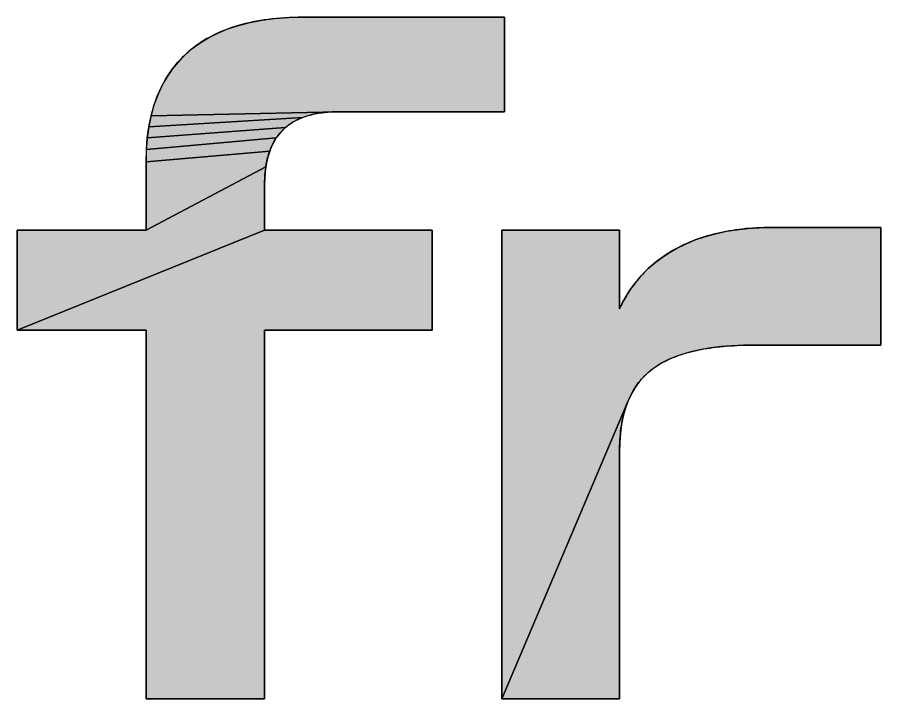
# Model space of a CAD drawing. Header units: millimetres. Extents: x 0 to 420, y 0 to 297.
# Drawn here: x 342.86 to 349.34, y 52.19 to 57.31 of the extents above; entities that cross this region are included whole.
import ezdxf

# ---------------------------------------------------------------- set-up
doc = ezdxf.new("R2010")
doc.units = ezdxf.units.MM
doc.header["$LTSCALE"] = 23.1
doc.layers.get('0').update_dxf_attribs({"linetype": 'CONTINUOUS'})

msp = doc.modelspace()

# ---------------------------------------------------------------- hatches: boundary and pattern name
at = {"linetype": 'CONTINUOUS'}
for points in [[(344.8916, 57.3078), (344.998, 57.3103), (346.5137, 57.3103), (346.5137, 56.6009), (345.2692, 56.6009), (343.8605, 56.5689), (343.8817, 56.6455), (343.9077, 56.7184), (343.9386, 56.7875), (343.9743, 56.8525), (344.0148, 56.9136), (344.0603, 56.9706), (344.1107, 57.0234), (344.166, 57.072), (344.2263, 57.1163), (344.2917, 57.1563), (344.362, 57.1918), (344.4375, 57.2228), (344.518, 57.2492), (344.6037, 57.271), (344.6945, 57.2881), (344.7904, 57.3004)], [(345.0374, 56.5712), (344.999, 56.5582), (343.844, 56.4884), (343.8605, 56.5689), (345.2692, 56.6009), (345.2174, 56.5997), (345.1684, 56.5961), (345.1221, 56.5902), (345.0784, 56.5819)], [(344.8991, 56.5056), (344.8708, 56.4836), (343.8323, 56.4043), (343.844, 56.4884), (344.999, 56.5582), (344.9632, 56.543), (344.9299, 56.5254)], [(344.8215, 56.4328), (344.8004, 56.4042), (343.8253, 56.3167), (343.8323, 56.4043), (344.8708, 56.4836), (344.8449, 56.4593)], [(344.7653, 56.3405), (344.7512, 56.3054), (343.823, 56.2255), (343.8253, 56.3167), (344.8004, 56.4042), (344.7817, 56.3734)], [(344.7297, 56.229), (344.7223, 56.1877), (343.823, 55.7111), (343.823, 56.2255), (344.7512, 56.3054), (344.7394, 56.2683)], [(344.7129, 56.0517), (344.7129, 55.7111), (342.8566, 54.9601), (342.8566, 55.7111), (343.823, 55.7111), (344.7223, 56.1877), (344.717, 56.1444), (344.7139, 56.099)], [(345.9714, 55.7111), (345.9714, 54.9601), (344.7129, 54.9601), (344.7129, 52.1932), (343.823, 52.1932), (343.823, 54.9601), (342.8566, 54.9601), (344.7129, 55.7111)], [(348.426, 55.73), (348.517, 55.7319), (349.3372, 55.7319), (349.3372, 54.849), (348.3986, 54.849), (348.3073, 54.8477), (348.2208, 54.8438), (348.1392, 54.8372), (348.0623, 54.8279), (347.99, 54.8159), (347.9223, 54.8012), (347.859, 54.7838), (347.8001, 54.7635), (347.7455, 54.7405), (347.695, 54.7146), (347.6486, 54.6859), (347.6062, 54.6543), (347.5645, 54.6166), (347.5272, 54.5753), (347.4944, 54.5306), (347.4659, 54.4823), (347.4416, 54.4304), (346.4937, 52.1932), (346.4937, 55.7111), (347.3769, 55.7111), (347.3769, 55.1202), (347.3974, 55.1631), (347.4234, 55.2105), (347.4553, 55.2612), (347.4939, 55.3142), (347.5395, 55.3684), (347.5929, 55.4226), (347.6384, 55.4626), (347.6888, 55.5016), (347.7443, 55.5391), (347.8053, 55.5746), (347.8719, 55.6077), (347.9444, 55.6379), (348.023, 55.6647), (348.1081, 55.6876), (348.1809, 55.7029), (348.258, 55.7152), (348.3397, 55.7243)], [(347.3769, 54.0424), (347.3769, 52.1932), (346.4937, 52.1932), (347.4416, 54.4304), (347.4213, 54.375), (347.405, 54.3158), (347.3925, 54.2531), (347.3837, 54.1866), (347.3786, 54.1164)]]:
    msp.add_hatch(color=7, dxfattribs=at).paths.add_polyline_path(points)

# ---------------------------------------------------------------- linework, layer by layer
at = {"color": 7, "linetype": 'CONTINUOUS'}
for p, q in [((346.5137, 57.3103), (344.998, 57.3103)), ((346.5137, 56.6009), (346.5137, 57.3103)), ((345.2692, 56.6009), (346.5137, 56.6009)), ((343.823, 56.2255), (343.823, 55.7111)), ((344.7129, 55.7111), (344.7129, 56.0517)), ((343.823, 55.7111), (342.8566, 55.7111)), ((342.8566, 55.7111), (342.8566, 54.9601)), ((345.9714, 55.7111), (344.7129, 55.7111)), ((345.9714, 54.9601), (345.9714, 55.7111)), ((347.3769, 55.7111), (346.4937, 55.7111)), ((346.4937, 55.7111), (346.4937, 52.1932)), ((347.3769, 55.1202), (347.3769, 55.7111)), ((349.3372, 55.7319), (348.517, 55.7319)), ((349.3372, 54.849), (349.3372, 55.7319)), ((342.8566, 54.9601), (343.823, 54.9601)), ((343.823, 54.9601), (343.823, 52.1932)), ((344.7129, 54.9601), (345.9714, 54.9601)), ((344.7129, 52.1932), (344.7129, 54.9601)), ((348.3986, 54.849), (349.3372, 54.849)), ((347.3769, 52.1932), (347.3769, 54.0424)), ((343.823, 52.1932), (344.7129, 52.1932)), ((346.4937, 52.1932), (347.3769, 52.1932))]:
    msp.add_line(p, q, dxfattribs=at)
for points in [[(344.998, 57.3103), (344.964, 57.31), (344.9305, 57.3093), (344.8976, 57.308), (344.8651, 57.3063), (344.8332, 57.3041), (344.8017, 57.3014), (344.7708, 57.2983), (344.7404, 57.2946), (344.7106, 57.2905), (344.6812, 57.2859), (344.6523, 57.2809), (344.624, 57.2753), (344.5961, 57.2693), (344.5688, 57.2629), (344.542, 57.2559), (344.5156, 57.2485), (344.4898, 57.2407), (344.4645, 57.2324), (344.4397, 57.2236), (344.4154, 57.2144), (344.3916, 57.2047), (344.3683, 57.1946), (344.3455, 57.1841), (344.3232, 57.1731), (344.3014, 57.1616), (344.2801, 57.1498), (344.2593, 57.1374), (344.239, 57.1247), (344.2192, 57.1115), (344.1999, 57.0979), (344.181, 57.0838), (344.1627, 57.0694), (344.1449, 57.0545), (344.1275, 57.0392), (344.1107, 57.0234), (344.0943, 57.0073), (344.0784, 56.9907), (344.063, 56.9737), (344.0481, 56.9563), (344.0337, 56.9385), (344.0198, 56.9203), (344.0063, 56.9017), (343.9934, 56.8827), (343.9809, 56.8633), (343.9689, 56.8435), (343.9573, 56.8233), (343.9463, 56.8027), (343.9357, 56.7817), (343.9257, 56.7603), (343.9161, 56.7386), (343.9069, 56.7164), (343.8983, 56.6939), (343.8901, 56.671), (343.8824, 56.6477), (343.8752, 56.624), (343.8684, 56.6), (343.8621, 56.5756), (343.8563, 56.5508), (343.851, 56.5257), (343.8461, 56.5001), (343.8417, 56.4743), (343.8378, 56.448), (343.8343, 56.4215), (343.8313, 56.3945), (343.8287, 56.3672), (343.8267, 56.3396), (343.825, 56.3116), (343.8239, 56.2832), (343.8232, 56.2545), (343.823, 56.2255)], [(344.8916, 57.3078), (344.998, 57.3103), (346.5137, 57.3103), (346.5137, 56.6009), (345.2692, 56.6009), (343.8605, 56.5689), (343.8817, 56.6455), (343.9077, 56.7184), (343.9386, 56.7875), (343.9743, 56.8525), (344.0148, 56.9136), (344.0603, 56.9706), (344.1107, 57.0234), (344.166, 57.072), (344.2263, 57.1163), (344.2917, 57.1563), (344.362, 57.1918), (344.4375, 57.2228), (344.518, 57.2492), (344.6037, 57.271), (344.6945, 57.2881), (344.7904, 57.3004), (344.8916, 57.3078)], [(345.0374, 56.5712), (344.999, 56.5582), (343.844, 56.4884), (343.8605, 56.5689), (345.2692, 56.6009), (345.2174, 56.5997), (345.1684, 56.5961), (345.1221, 56.5902), (345.0784, 56.5819), (345.0374, 56.5712)], [(344.7129, 56.0517), (344.713, 56.0666), (344.7133, 56.0813), (344.7138, 56.0958), (344.7145, 56.1101), (344.7154, 56.1242), (344.7165, 56.1381), (344.7178, 56.1519), (344.7193, 56.1654), (344.721, 56.1788), (344.7229, 56.1919), (344.7251, 56.2049), (344.7274, 56.2176), (344.73, 56.2302), (344.7327, 56.2425), (344.7357, 56.2547), (344.7389, 56.2667), (344.7423, 56.2784), (344.7459, 56.29), (344.7498, 56.3013), (344.7538, 56.3125), (344.7581, 56.3235), (344.7626, 56.3342), (344.7673, 56.3448), (344.7722, 56.3551), (344.7773, 56.3653), (344.7827, 56.3752), (344.7883, 56.3849), (344.7941, 56.3945), (344.8001, 56.4038), (344.8064, 56.4129), (344.8129, 56.4218), (344.8196, 56.4305), (344.8266, 56.439), (344.8337, 56.4473), (344.8411, 56.4553), (344.8488, 56.4632), (344.8567, 56.4709), (344.8648, 56.4783), (344.8731, 56.4855), (344.8817, 56.4925), (344.8905, 56.4993), (344.8995, 56.5059), (344.9088, 56.5123), (344.9183, 56.5184), (344.9281, 56.5243), (344.9381, 56.5301), (344.9483, 56.5356), (344.9588, 56.5409), (344.9696, 56.5459), (344.9805, 56.5508), (344.9918, 56.5554), (345.0032, 56.5598), (345.0149, 56.564), (345.0269, 56.5679), (345.0391, 56.5717), (345.0516, 56.5752), (345.0643, 56.5785), (345.0773, 56.5816), (345.0905, 56.5844), (345.1039, 56.5871), (345.1177, 56.5895), (345.1317, 56.5916), (345.1459, 56.5936), (345.1604, 56.5953), (345.1751, 56.5968), (345.1902, 56.5981), (345.2054, 56.5991), (345.221, 56.5999), (345.2368, 56.6005), (345.2528, 56.6008), (345.2692, 56.6009)], [(344.8991, 56.5056), (344.8708, 56.4836), (343.8323, 56.4043), (343.844, 56.4884), (344.999, 56.5582), (344.9632, 56.543), (344.9299, 56.5254), (344.8991, 56.5056)], [(344.8215, 56.4328), (344.8004, 56.4042), (343.8253, 56.3167), (343.8323, 56.4043), (344.8708, 56.4836), (344.8449, 56.4593), (344.8215, 56.4328)], [(344.7653, 56.3405), (344.7512, 56.3054), (343.823, 56.2255), (343.8253, 56.3167), (344.8004, 56.4042), (344.7817, 56.3734), (344.7653, 56.3405)], [(344.7297, 56.229), (344.7223, 56.1877), (343.823, 55.7111), (343.823, 56.2255), (344.7512, 56.3054), (344.7394, 56.2683), (344.7297, 56.229)], [(344.7129, 56.0517), (344.7129, 55.7111), (342.8566, 54.9601), (342.8566, 55.7111), (343.823, 55.7111), (344.7223, 56.1877), (344.717, 56.1444), (344.7139, 56.099), (344.7129, 56.0517)], [(345.9714, 55.7111), (345.9714, 54.9601), (344.7129, 54.9601), (344.7129, 52.1932), (343.823, 52.1932), (343.823, 54.9601), (342.8566, 54.9601), (344.7129, 55.7111), (345.9714, 55.7111)], [(348.426, 55.73), (348.517, 55.7319), (349.3372, 55.7319), (349.3372, 54.849), (348.3986, 54.849), (348.3073, 54.8477), (348.2208, 54.8438), (348.1392, 54.8372), (348.0623, 54.8279), (347.99, 54.8159), (347.9223, 54.8012), (347.859, 54.7838), (347.8001, 54.7635), (347.7455, 54.7405), (347.695, 54.7146), (347.6486, 54.6859), (347.6062, 54.6543), (347.5645, 54.6166), (347.5272, 54.5753), (347.4944, 54.5306), (347.4659, 54.4823), (347.4416, 54.4304), (346.4937, 52.1932), (346.4937, 55.7111), (347.3769, 55.7111), (347.3769, 55.1202), (347.3974, 55.1631), (347.4234, 55.2105), (347.4553, 55.2612), (347.4939, 55.3142), (347.5395, 55.3684), (347.5929, 55.4226), (347.6384, 55.4626), (347.6888, 55.5016), (347.7443, 55.5391), (347.8053, 55.5746), (347.8719, 55.6077), (347.9444, 55.6379), (348.023, 55.6647), (348.1081, 55.6876), (348.1809, 55.7029), (348.258, 55.7152), (348.3397, 55.7243), (348.426, 55.73)], [(348.517, 55.7319), (348.4881, 55.7317), (348.4596, 55.7311), (348.4316, 55.7302), (348.404, 55.7289), (348.3769, 55.7272), (348.3502, 55.7252), (348.3241, 55.7229), (348.2983, 55.7202), (348.273, 55.7172), (348.2482, 55.7139), (348.2237, 55.7102), (348.1998, 55.7063), (348.1762, 55.7021), (348.1531, 55.6975), (348.1304, 55.6927), (348.1081, 55.6876), (348.0831, 55.6815), (348.0587, 55.675), (348.0348, 55.6682), (348.0114, 55.6611), (347.9886, 55.6536), (347.9662, 55.6459), (347.9444, 55.6379), (347.923, 55.6296), (347.9022, 55.621), (347.8819, 55.6122), (347.862, 55.6031), (347.8426, 55.5939), (347.8237, 55.5844), (347.8053, 55.5746), (347.7843, 55.563), (347.764, 55.5512), (347.7443, 55.5391), (347.7252, 55.5268), (347.7067, 55.5143), (347.6888, 55.5016), (347.6714, 55.4888), (347.6546, 55.4758), (347.6384, 55.4627), (347.6227, 55.4494), (347.6075, 55.436), (347.5929, 55.4226), (347.5776, 55.4079), (347.5628, 55.3931), (347.5486, 55.3783), (347.5351, 55.3634), (347.5221, 55.3486), (347.5096, 55.3338), (347.4977, 55.3191), (347.4863, 55.3045), (347.4755, 55.2899), (347.4652, 55.2755), (347.4553, 55.2612), (347.446, 55.2471), (347.4371, 55.2332), (347.4287, 55.2195), (347.4208, 55.206), (347.4133, 55.1928), (347.4062, 55.1799), (347.3995, 55.1672), (347.3933, 55.1549), (347.3874, 55.143), (347.382, 55.1314), (347.3769, 55.1202)], [(347.3769, 54.0424), (347.377, 54.0661), (347.3775, 54.0894), (347.3784, 54.1123), (347.3795, 54.1348), (347.3811, 54.157), (347.383, 54.1788), (347.3852, 54.2002), (347.3878, 54.2212), (347.3907, 54.2419), (347.3941, 54.2623), (347.3977, 54.2822), (347.4018, 54.3018), (347.4062, 54.3211), (347.4111, 54.3399), (347.4163, 54.3584), (347.4218, 54.3766), (347.4278, 54.3944), (347.4342, 54.4118), (347.4409, 54.4289), (347.4481, 54.4456), (347.4557, 54.462), (347.4637, 54.478), (347.4721, 54.4937), (347.4809, 54.509), (347.4901, 54.5239), (347.4997, 54.5385), (347.5098, 54.5528), (347.5203, 54.5667), (347.5313, 54.5802), (347.5427, 54.5934), (347.5545, 54.6063), (347.5667, 54.6188), (347.5795, 54.631), (347.5926, 54.6429), (347.6062, 54.6543), (347.6192, 54.6646), (347.6325, 54.6746), (347.6463, 54.6843), (347.6604, 54.6938), (347.675, 54.7029), (347.6899, 54.7118), (347.7053, 54.7203), (347.721, 54.7286), (347.7372, 54.7366), (347.7538, 54.7443), (347.7708, 54.7518), (347.7882, 54.7589), (347.8061, 54.7658), (347.8244, 54.7724), (347.8431, 54.7787), (347.8622, 54.7848), (347.8818, 54.7905), (347.9018, 54.796), (347.9223, 54.8012), (347.9432, 54.8062), (347.9646, 54.8108), (347.9864, 54.8152), (348.0086, 54.8194), (348.0313, 54.8232), (348.0545, 54.8268), (348.0781, 54.8301), (348.1022, 54.8331), (348.1268, 54.8359), (348.1518, 54.8384), (348.1773, 54.8407), (348.2033, 54.8426), (348.2297, 54.8443), (348.2566, 54.8458), (348.2841, 54.847), (348.312, 54.8479), (348.3404, 54.8485), (348.3693, 54.8489), (348.3986, 54.849)], [(347.3769, 54.0424), (347.3769, 52.1932), (346.4937, 52.1932), (347.4416, 54.4304), (347.4213, 54.375), (347.405, 54.3158), (347.3925, 54.2531), (347.3837, 54.1866), (347.3786, 54.1164), (347.3769, 54.0424)]]:
    msp.add_lwpolyline(points, dxfattribs=at)

doc.saveas('drawing.dxf')
